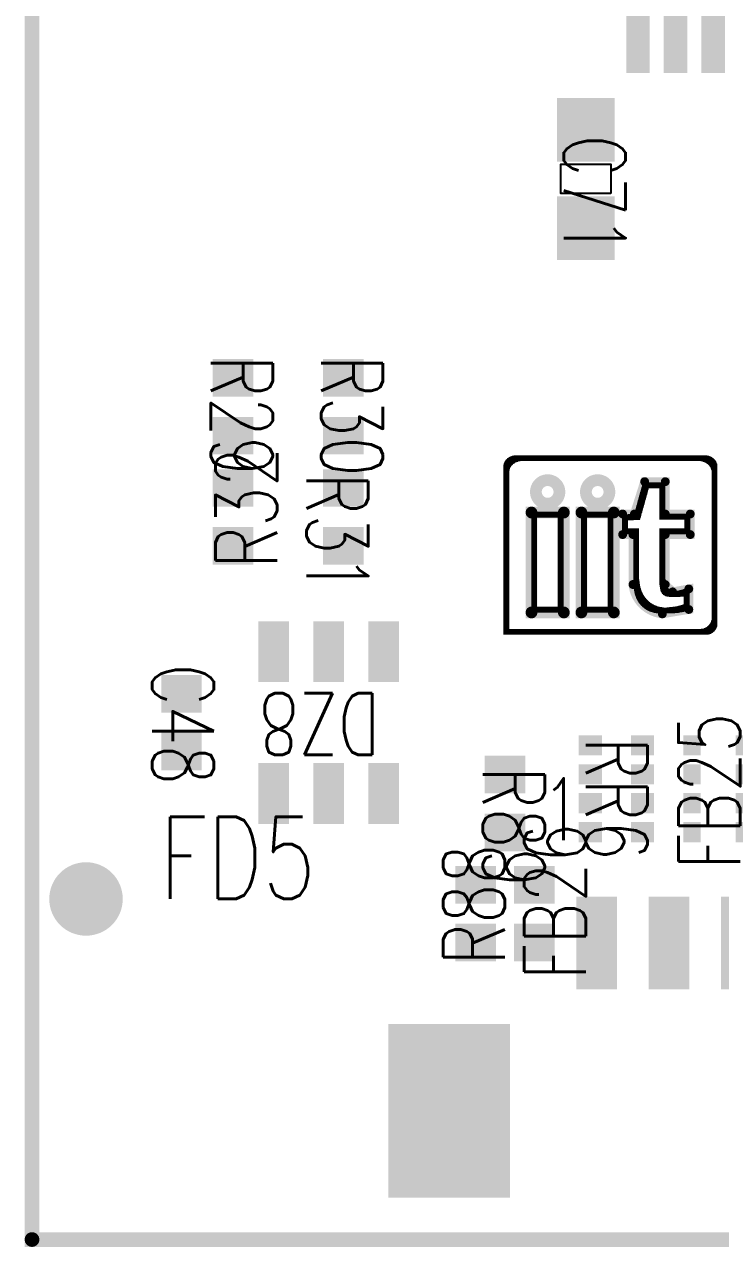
# Model space of a CAD drawing. Extents: x 29.4 to 90.3, y -21.3 to 21.3.
# Drawn here: x 29.35 to 41.37, y -21.32 to 0 of the extents above; entities that cross this region are included whole.
import ezdxf

# ---------------------------------------------------------------- set-up
doc = ezdxf.new("R2010")
doc.units = 0
doc.header["$MEASUREMENT"] = 0
doc.linetypes.add('KEEPOUT_00010000$0', pattern=[2, 1, 1])
doc.layers.get('0').update_dxf_attribs({"linetype": 'CONTINUOUS'})
for name, color, linetype in [('2D_LINE_25', 67, 'CONTINUOUS'), ('BOARD_OUTLINE_00', 5, 'CONTINUOUS'), ('COPPER_25', 67, 'CONTINUOUS'), ('DRIL_NPLTE_THRU_01', 3, 'CONTINUOUS'), ('DRIL_NPLTE_THRU_02', 112, 'CONTINUOUS'), ('DRIL_NPLTE_THRU_03', 2, 'CONTINUOUS'), ('DRIL_NPLTE_THRU_04', 4, 'CONTINUOUS'), ('DRIL_NPLTE_THRU_05', 171, 'CONTINUOUS'), ('DRIL_NPLTE_THRU_06', 1, 'CONTINUOUS'), ('KEEPOUT_01', 136, 'CONTINUOUS'), ('PADS_BOT', 1, 'CONTINUOUS'), ('PADS_INNER', 3, 'CONTINUOUS'), ('PADS_TOP', 3, 'CONTINUOUS'), ('PART_NAME_06', 183, 'CONTINUOUS'), ('TEXT_25', 67, 'CONTINUOUS')]:
    doc.layers.add(name, color=color, linetype=linetype)
doc.styles.add('W0$2032', font='simplex', dxfattribs={"width": 0.75})
doc.styles.add('W0$254', font='simplex', dxfattribs={"width": 0.75})

# ---------------------------------------------------------------- blocks, each defined once
blk = doc.blocks.new('SMOOTH_0$254')
at = {"const_width": 0.127}
blk.add_lwpolyline([(-0.0635, 0, 1), (0.0635, 0, 1)], format="xyb", close=True, dxfattribs=at)
blk = doc.blocks.new('BOARD_1')
at = {"layer": 'BOARD_OUTLINE_00', "const_width": 0.254}
blk.add_lwpolyline([(0, 0), (58, 0), (58, 42), (0, 42)], close=True, dxfattribs=at)
at = {"layer": 'BOARD_OUTLINE_00'}
blk.add_blockref('SMOOTH_0$254', (58, 0), dxfattribs=at)
blk = doc.blocks.new('SMOOTH_0$1016')
at = {"const_width": 0.0508}
blk.add_lwpolyline([(-0.0254, 0, 1), (0.0254, 0, 1)], format="xyb", close=True, dxfattribs=at)
blk = doc.blocks.new('DRAWING_14')
at = {"layer": '2D_LINE_25', "const_width": 0.102}
blk.add_lwpolyline([(0, 0), (0, -0.003), (-0.014, -0.003), (-0.014, -0.007), (-0.031, -0.007), (-0.031, -0.01), (-0.044, -0.01), (-0.044, -0.013), (-0.054, -0.013), (-0.054, -0.017), (-0.061, -0.017), (-0.061, -0.02), (-0.071, -0.02), (-0.071, -0.023), (-0.077, -0.023), (-0.077, -0.027), (-0.084, -0.027), (-0.084, -0.03), (-0.091, -0.03), (-0.091, -0.033), (-0.094, -0.033), (-0.094, -0.036), (-0.1, -0.036), (-0.1, -0.04), (-0.107, -0.04), (-0.107, -0.043), (-0.11, -0.043), (-0.11, -0.046), (-0.114, -0.046), (-0.114, -0.05), (-0.12, -0.05), (-0.12, -0.053), (-0.124, -0.053), (-0.124, -0.056), (-0.127, -0.056), (-0.127, -0.06), (-0.13, -0.06), (-0.13, -0.063), (-0.134, -0.063), (-0.134, -0.066), (-0.137, -0.066), (-0.137, -0.07), (-0.14, -0.07), (-0.14, -0.073), (-0.143, -0.073), (-0.143, -0.076), (-0.147, -0.076), (-0.147, -0.079), (-0.15, -0.079), (-0.15, -0.083), (-0.153, -0.083), (-0.153, -0.089), (-0.157, -0.089), (-0.157, -0.093), (-0.16, -0.093), (-0.16, -0.099), (-0.163, -0.099), (-0.163, -0.103), (-0.167, -0.103), (-0.167, -0.109), (-0.17, -0.109), (-0.17, -0.116), (-0.173, -0.116), (-0.173, -0.122), (-0.176, -0.122), (-0.176, -0.129), (-0.18, -0.129), (-0.18, -0.139), (-0.183, -0.139), (-0.183, -0.149), (-0.186, -0.149), (-0.186, -0.162), (-0.19, -0.162), (-0.19, -2.848), (-0.186, -2.848), (-0.186, -2.861), (-0.183, -2.861), (-0.183, -2.871), (-0.18, -2.871), (-0.18, -2.881), (-0.176, -2.881), (-0.176, -2.887), (-0.173, -2.887), (-0.173, -2.894), (-0.17, -2.894), (-0.17, -2.901), (-0.167, -2.901), (-0.167, -2.907), (-0.163, -2.907), (-0.163, -2.911), (-0.16, -2.911), (-0.16, -2.917), (-0.157, -2.917), (-0.157, -2.92), (-0.153, -2.92), (-0.153, -2.927), (-0.15, -2.927), (-0.15, -2.93), (-0.147, -2.93), (-0.147, -2.934), (-0.143, -2.934), (-0.143, -2.937), (-0.14, -2.937), (-0.14, -2.94), (-0.137, -2.94), (-0.137, -2.944), (-0.134, -2.944), (-0.134, -2.947), (-0.13, -2.947), (-0.13, -2.95), (-0.127, -2.95), (-0.127, -2.954), (-0.124, -2.954), (-0.124, -2.957), (-0.12, -2.957), (-0.12, -2.96), (-0.114, -2.96), (-0.114, -2.963), (-0.11, -2.963), (-0.11, -2.967), (-0.107, -2.967), (-0.107, -2.97), (-0.1, -2.97), (-0.1, -2.973), (-0.094, -2.973), (-0.094, -2.977), (-0.091, -2.977), (-0.091, -2.98), (-0.084, -2.98), (-0.084, -2.983), (-0.077, -2.983), (-0.077, -2.987), (-0.071, -2.987), (-0.071, -2.99), (-0.061, -2.99), (-0.061, -2.993), (-0.054, -2.993), (-0.054, -2.997), (-0.041, -2.997), (-0.041, -3), (-0.011, -3), (-0.011, -3.003), (3.405, -3.003), (3.405, -0.165), (3.402, -0.165), (3.402, -0.149), (3.399, -0.149), (3.399, -0.139), (3.395, -0.139), (3.395, -0.129), (3.392, -0.129), (3.392, -0.122), (3.389, -0.122), (3.389, -0.116), (3.385, -0.116), (3.385, -0.109), (3.382, -0.109), (3.382, -0.103), (3.379, -0.103), (3.379, -0.099), (3.376, -0.099), (3.376, -0.093), (3.372, -0.093), (3.372, -0.089), (3.369, -0.089), (3.369, -0.086), (3.366, -0.086), (3.366, -0.079), (3.362, -0.079), (3.362, -0.076), (3.359, -0.076), (3.359, -0.073), (3.356, -0.073), (3.356, -0.07), (3.352, -0.07), (3.352, -0.066), (3.349, -0.066), (3.349, -0.063), (3.346, -0.063), (3.346, -0.06), (3.342, -0.06), (3.342, -0.056), (3.339, -0.056), (3.339, -0.053), (3.336, -0.053), (3.336, -0.05), (3.329, -0.05), (3.329, -0.046), (3.326, -0.046), (3.326, -0.043), (3.319, -0.043), (3.319, -0.04), (3.316, -0.04), (3.316, -0.036), (3.309, -0.036), (3.309, -0.033), (3.306, -0.033), (3.306, -0.03), (3.299, -0.03), (3.299, -0.027), (3.293, -0.027), (3.293, -0.023), (3.286, -0.023), (3.286, -0.02), (3.276, -0.02), (3.276, -0.017), (3.27, -0.017), (3.27, -0.013), (3.256, -0.013), (3.256, -0.01), (3.247, -0.01), (3.247, -0.007), (3.23, -0.007), (3.23, -0.003), (3.216, -0.003), (3.216, 0), (0, 0)], dxfattribs=at)
at = {"layer": '2D_LINE_25'}
for p in [(-0.12, -0.05), (-0.114, -0.046), (-0.114, -0.05), (-0.11, -0.043), (-0.11, -0.046), (-0.107, -0.04), (-0.107, -0.043), (-0.1, -0.036), (-0.1, -0.04), (-0.094, -0.033), (-0.094, -0.036), (-0.091, -0.03), (-0.091, -0.033), (-0.084, -0.027), (-0.084, -0.03), (-0.077, -0.023), (-0.077, -0.027), (-0.071, -0.02), (-0.071, -0.023), (-0.061, -0.017), (-0.061, -0.02), (-0.054, -0.013), (-0.054, -0.017), (-0.044, -0.01), (-0.044, -0.013), (-0.031, -0.007), (-0.031, -0.01), (-0.014, -0.003), (-0.014, -0.007), (0, 0), (0, 0), (0, -0.003), (3.216, 0), (3.216, -0.003), (3.23, -0.003), (3.23, -0.007), (3.247, -0.007), (3.247, -0.01), (3.256, -0.01), (3.256, -0.013), (3.27, -0.013), (3.27, -0.017), (3.276, -0.017), (3.276, -0.02), (3.286, -0.02), (3.286, -0.023), (3.293, -0.023), (3.293, -0.027), (3.299, -0.027), (3.299, -0.03), (3.306, -0.03), (3.306, -0.033), (3.309, -0.033), (3.309, -0.036), (3.316, -0.036), (3.316, -0.04), (3.319, -0.04), (3.319, -0.043), (3.326, -0.043), (3.326, -0.046), (3.329, -0.046), (3.329, -0.05), (3.336, -0.05), (-0.19, -0.162), (-0.186, -0.149), (-0.186, -0.162), (-0.183, -0.139), (-0.183, -0.149), (-0.18, -0.129), (-0.18, -0.139), (-0.176, -0.122), (-0.176, -0.129), (-0.173, -0.116), (-0.173, -0.122), (-0.17, -0.109), (-0.17, -0.116), (-0.167, -0.103), (-0.167, -0.109), (-0.163, -0.099), (-0.163, -0.103), (-0.16, -0.093), (-0.16, -0.099), (-0.157, -0.089), (-0.157, -0.093), (-0.153, -0.083), (-0.153, -0.089), (-0.15, -0.079), (-0.15, -0.083), (-0.147, -0.076), (-0.147, -0.079), (-0.143, -0.073), (-0.143, -0.076), (-0.14, -0.07), (-0.14, -0.073), (-0.137, -0.066), (-0.137, -0.07), (-0.134, -0.063), (-0.134, -0.066), (-0.13, -0.06), (-0.13, -0.063), (-0.127, -0.056), (-0.127, -0.06), (-0.124, -0.053), (-0.124, -0.056), (-0.12, -0.053), (3.336, -0.053), (3.339, -0.053), (3.339, -0.056), (3.342, -0.056), (3.342, -0.06), (3.346, -0.06), (3.346, -0.063), (3.349, -0.063), (3.349, -0.066), (3.352, -0.066), (3.352, -0.07), (3.356, -0.07), (3.356, -0.073), (3.359, -0.073), (3.359, -0.076), (3.362, -0.076), (3.362, -0.079), (3.366, -0.079), (3.366, -0.086), (3.369, -0.086), (3.369, -0.089), (3.372, -0.089), (3.372, -0.093), (3.376, -0.093), (3.376, -0.099), (3.379, -0.099), (3.379, -0.103), (3.382, -0.103), (3.382, -0.109), (3.385, -0.109), (3.385, -0.116), (3.389, -0.116), (3.389, -0.122), (3.392, -0.122), (3.392, -0.129), (3.395, -0.129), (3.395, -0.139), (3.399, -0.139), (3.399, -0.149), (3.402, -0.149), (3.402, -0.165), (3.405, -0.165), (-0.19, -2.848), (-0.186, -2.848), (-0.186, -2.861), (-0.183, -2.861), (-0.183, -2.871), (-0.18, -2.871), (-0.18, -2.881), (-0.176, -2.881), (-0.176, -2.887), (-0.173, -2.887), (-0.173, -2.894), (-0.17, -2.894), (-0.17, -2.901), (-0.167, -2.901), (-0.167, -2.907), (-0.163, -2.907), (-0.163, -2.911), (-0.16, -2.911), (-0.16, -2.917), (-0.157, -2.917), (-0.157, -2.92), (-0.153, -2.92), (-0.153, -2.927), (-0.15, -2.927), (-0.15, -2.93), (-0.147, -2.93), (-0.147, -2.934), (-0.143, -2.934), (-0.143, -2.937), (-0.14, -2.937), (-0.14, -2.94), (-0.137, -2.94), (-0.137, -2.944), (-0.134, -2.944), (-0.134, -2.947), (-0.13, -2.947), (-0.13, -2.95), (-0.127, -2.95), (-0.127, -2.954), (-0.124, -2.954), (-0.124, -2.957), (-0.12, -2.957), (-0.12, -2.96), (-0.114, -2.96), (-0.114, -2.963), (-0.11, -2.963), (-0.11, -2.967), (-0.107, -2.967), (-0.107, -2.97), (-0.1, -2.97), (-0.1, -2.973), (-0.094, -2.973), (-0.094, -2.977), (-0.091, -2.977), (-0.091, -2.98), (-0.084, -2.98), (-0.084, -2.983), (-0.077, -2.983), (-0.077, -2.987), (-0.071, -2.987), (-0.071, -2.99), (-0.061, -2.99), (-0.061, -2.993), (-0.054, -2.993), (-0.054, -2.997), (-0.041, -2.997), (-0.041, -3), (-0.011, -3), (-0.011, -3.003), (3.405, -3.003)]:
    blk.add_blockref('SMOOTH_0$1016', p, dxfattribs=at)
blk = doc.blocks.new('DRAWING_15')
at = {"layer": '2D_LINE_25', "const_width": 0.102}
blk.add_lwpolyline([(0, 0), (0, -0.542), (-0.43, -0.542), (-0.43, -0.797), (0, -0.797), (0, -1.67), (-0.003, -1.67), (-0.003, -1.707), (-0.007, -1.707), (-0.007, -1.73), (-0.01, -1.73), (-0.01, -1.743), (-0.013, -1.743), (-0.013, -1.756), (-0.017, -1.756), (-0.017, -1.769), (-0.02, -1.769), (-0.02, -1.779), (-0.023, -1.779), (-0.023, -1.786), (-0.026, -1.786), (-0.026, -1.793), (-0.03, -1.793), (-0.03, -1.799), (-0.033, -1.799), (-0.033, -1.806), (-0.036, -1.806), (-0.036, -1.812), (-0.04, -1.812), (-0.04, -1.816), (-0.043, -1.816), (-0.043, -1.822), (-0.046, -1.822), (-0.046, -1.826), (-0.05, -1.826), (-0.05, -1.829), (-0.053, -1.829), (-0.053, -1.832), (-0.056, -1.832), (-0.056, -1.836), (-0.06, -1.836), (-0.06, -1.839), (-0.063, -1.839), (-0.063, -1.842), (-0.066, -1.842), (-0.066, -1.845), (-0.073, -1.845), (-0.073, -1.849), (-0.076, -1.849), (-0.076, -1.852), (-0.083, -1.852), (-0.083, -1.855), (-0.089, -1.855), (-0.089, -1.859), (-0.096, -1.859), (-0.096, -1.862), (-0.103, -1.862), (-0.103, -1.865), (-0.112, -1.865), (-0.112, -1.869), (-0.126, -1.869), (-0.126, -1.872), (-0.139, -1.872), (-0.139, -1.875), (-0.162, -1.875), (-0.162, -1.879), (-0.261, -1.879), (-0.261, -1.875), (-0.291, -1.875), (-0.291, -1.872), (-0.314, -1.872), (-0.314, -1.869), (-0.331, -1.869), (-0.331, -1.865), (-0.347, -1.865), (-0.347, -1.862), (-0.364, -1.862), (-0.364, -1.859), (-0.377, -1.859), (-0.377, -1.855), (-0.39, -1.855), (-0.39, -1.852), (-0.4, -1.852), (-0.4, -1.849), (-0.413, -1.849), (-0.413, -1.845), (-0.417, -1.845), (-0.417, -2.107), (-0.41, -2.107), (-0.41, -2.11), (-0.403, -2.11), (-0.403, -2.113), (-0.394, -2.113), (-0.394, -2.117), (-0.384, -2.117), (-0.384, -2.12), (-0.374, -2.12), (-0.374, -2.123), (-0.364, -2.123), (-0.364, -2.127), (-0.351, -2.127), (-0.351, -2.13), (-0.337, -2.13), (-0.337, -2.133), (-0.324, -2.133), (-0.324, -2.137), (-0.308, -2.137), (-0.308, -2.14), (-0.291, -2.14), (-0.291, -2.143), (-0.275, -2.143), (-0.275, -2.146), (-0.255, -2.146), (-0.255, -2.15), (-0.228, -2.15), (-0.228, -2.153), (-0.202, -2.153), (-0.202, -2.156), (-0.169, -2.156), (-0.169, -2.16), (-0.122, -2.16), (-0.122, -2.163), (0.03, -2.163), (0.03, -2.16), (0.06, -2.16), (0.06, -2.156), (0.079, -2.156), (0.079, -2.153), (0.096, -2.153), (0.096, -2.15), (0.109, -2.15), (0.109, -2.146), (0.122, -2.146), (0.122, -2.143), (0.132, -2.143), (0.132, -2.14), (0.142, -2.14), (0.142, -2.137), (0.152, -2.137), (0.152, -2.133), (0.162, -2.133), (0.162, -2.13), (0.169, -2.13), (0.169, -2.127), (0.179, -2.127), (0.179, -2.123), (0.185, -2.123), (0.185, -2.12), (0.192, -2.12), (0.192, -2.117), (0.198, -2.117), (0.198, -2.113), (0.205, -2.113), (0.205, -2.11), (0.212, -2.11), (0.212, -2.107), (0.218, -2.107), (0.218, -2.103), (0.225, -2.103), (0.225, -2.1), (0.228, -2.1), (0.228, -2.097), (0.235, -2.097), (0.235, -2.094), (0.238, -2.094), (0.238, -2.09), (0.245, -2.09), (0.245, -2.087), (0.248, -2.087), (0.248, -2.084), (0.255, -2.084), (0.255, -2.08), (0.258, -2.08), (0.258, -2.077), (0.265, -2.077), (0.265, -2.074), (0.268, -2.074), (0.268, -2.07), (0.271, -2.07), (0.271, -2.067), (0.275, -2.067), (0.275, -2.064), (0.281, -2.064), (0.281, -2.06), (0.284, -2.06), (0.284, -2.057), (0.288, -2.057), (0.288, -2.054), (0.291, -2.054), (0.291, -2.051), (0.294, -2.051), (0.294, -2.047), (0.298, -2.047), (0.298, -2.044), (0.301, -2.044), (0.301, -2.041), (0.304, -2.041), (0.304, -2.037), (0.308, -2.037), (0.308, -2.034), (0.311, -2.034), (0.311, -2.031), (0.314, -2.031), (0.314, -2.027), (0.318, -2.027), (0.318, -2.024), (0.321, -2.024), (0.321, -2.021), (0.324, -2.021), (0.324, -2.017), (0.327, -2.017), (0.327, -2.014), (0.331, -2.014), (0.331, -2.011), (0.334, -2.011), (0.334, -2.008), (0.337, -2.008), (0.337, -2.001), (0.341, -2.001), (0.341, -1.998), (0.344, -1.998), (0.344, -1.994), (0.347, -1.994), (0.347, -1.988), (0.351, -1.988), (0.351, -1.984), (0.354, -1.984), (0.354, -1.981), (0.357, -1.981), (0.357, -1.974), (0.36, -1.974), (0.36, -1.971), (0.364, -1.971), (0.364, -1.965), (0.367, -1.965), (0.367, -1.961), (0.37, -1.961), (0.37, -1.955), (0.374, -1.955), (0.374, -1.948), (0.377, -1.948), (0.377, -1.945), (0.38, -1.945), (0.38, -1.938), (0.384, -1.938), (0.384, -1.931), (0.387, -1.931), (0.387, -1.925), (0.39, -1.925), (0.39, -1.918), (0.394, -1.918), (0.394, -1.912), (0.397, -1.912), (0.397, -1.905), (0.4, -1.905), (0.4, -1.895), (0.403, -1.895), (0.403, -1.888), (0.407, -1.888), (0.407, -1.882), (0.41, -1.882), (0.41, -1.872), (0.413, -1.872), (0.413, -1.862), (0.417, -1.862), (0.417, -1.852), (0.42, -1.852), (0.42, -1.842), (0.423, -1.842), (0.423, -1.832), (0.427, -1.832), (0.427, -1.819), (0.43, -1.819), (0.43, -1.806), (0.433, -1.806), (0.433, -1.793), (0.437, -1.793), (0.437, -1.776), (0.44, -1.776), (0.44, -1.759), (0.443, -1.759), (0.443, -1.74), (0.446, -1.74), (0.446, -1.713), (0.45, -1.713), (0.45, -1.677), (0.453, -1.677), (0.453, -0.794), (0.648, -0.794), (0.648, -0.556), (0.605, -0.556), (0.605, -0.552), (0.546, -0.552), (0.546, -0.549), (0.483, -0.549), (0.483, -0.546), (0.437, -0.546), (0.437, -0.539), (0.433, -0.539), (0.433, -0.526), (0.43, -0.526), (0.43, -0.513), (0.427, -0.513), (0.427, -0.503), (0.423, -0.503), (0.423, -0.489), (0.42, -0.489), (0.42, -0.48), (0.417, -0.48), (0.417, -0.466), (0.413, -0.466), (0.413, -0.453), (0.41, -0.453), (0.41, -0.443), (0.407, -0.443), (0.407, -0.43), (0.403, -0.43), (0.403, -0.42), (0.4, -0.42), (0.4, -0.407), (0.397, -0.407), (0.397, -0.394), (0.394, -0.394), (0.394, -0.384), (0.39, -0.384), (0.39, -0.37), (0.387, -0.37), (0.387, -0.36), (0.384, -0.36), (0.384, -0.347), (0.38, -0.347), (0.38, -0.334), (0.377, -0.334), (0.377, -0.324), (0.374, -0.324), (0.374, -0.311), (0.37, -0.311), (0.37, -0.301), (0.367, -0.301), (0.367, -0.288), (0.364, -0.288), (0.364, -0.275), (0.36, -0.275), (0.36, -0.265), (0.357, -0.265), (0.357, -0.251), (0.354, -0.251), (0.354, -0.241), (0.351, -0.241), (0.351, -0.228), (0.347, -0.228), (0.347, -0.215), (0.344, -0.215), (0.344, -0.205), (0.341, -0.205), (0.341, -0.192), (0.337, -0.192), (0.337, -0.182), (0.334, -0.182), (0.334, -0.169), (0.331, -0.169), (0.331, -0.155), (0.327, -0.155), (0.327, -0.146), (0.324, -0.146), (0.324, -0.132), (0.321, -0.132), (0.321, -0.122), (0.318, -0.122), (0.318, -0.109), (0.314, -0.109), (0.314, -0.096), (0.311, -0.096), (0.311, -0.086), (0.308, -0.086), (0.308, -0.073), (0.304, -0.073), (0.304, -0.06), (0.301, -0.06), (0.301, -0.05), (0.298, -0.05), (0.298, -0.036), (0.294, -0.036), (0.294, -0.026), (0.291, -0.026), (0.291, -0.013), (0.288, -0.013), (0.288, 0), (0, 0)], dxfattribs=at)
at = {"layer": '2D_LINE_25'}
for p in [(0, 0), (0, 0), (0.288, 0), (0.288, -0.013), (0.291, -0.013), (0.291, -0.026), (0.294, -0.026), (0.294, -0.036), (0.298, -0.036), (0.298, -0.05), (0.301, -0.05), (0.301, -0.06), (0.304, -0.06), (0.304, -0.073), (0.308, -0.073), (0.308, -0.086), (0.311, -0.086), (0.311, -0.096), (0.314, -0.096), (0.314, -0.109), (0.318, -0.109), (0.318, -0.122), (0.321, -0.122), (0.321, -0.132), (0.324, -0.132), (0.324, -0.146), (0.327, -0.146), (0.327, -0.155), (0.331, -0.155), (0.331, -0.169), (0.334, -0.169), (0.334, -0.182), (0.337, -0.182), (0.337, -0.192), (0.341, -0.192), (0.341, -0.205), (0.344, -0.205), (0.344, -0.215), (0.347, -0.215), (0.347, -0.228), (0.351, -0.228), (0.351, -0.241), (0.354, -0.241), (0.354, -0.251), (0.357, -0.251), (0.357, -0.265), (0.36, -0.265), (0.36, -0.275), (0.364, -0.275), (0.364, -0.288), (0.367, -0.288), (0.367, -0.301), (0.37, -0.301), (0.37, -0.311), (0.374, -0.311), (0.374, -0.324), (0.377, -0.324), (0.377, -0.334), (0.38, -0.334), (0.38, -0.347), (0.384, -0.347), (0.384, -0.36), (0.387, -0.36), (0.387, -0.37), (0.39, -0.37), (0.39, -0.384), (0.394, -0.384), (0.394, -0.394), (0.397, -0.394), (0.397, -0.407), (0.4, -0.407), (0.4, -0.42), (0.403, -0.42), (0.403, -0.43), (0.407, -0.43), (0.407, -0.443), (0.41, -0.443), (0.41, -0.453), (0.413, -0.453), (0.413, -0.466), (0.417, -0.466), (-0.43, -0.542), (0, -0.542), (0.417, -0.48), (0.42, -0.48), (0.42, -0.489), (0.423, -0.489), (0.423, -0.503), (0.427, -0.503), (0.427, -0.513), (0.43, -0.513), (0.43, -0.526), (0.433, -0.526), (0.433, -0.539), (0.437, -0.539), (0.437, -0.546), (0.483, -0.546), (0.483, -0.549), (0.546, -0.549), (0.546, -0.552), (0.605, -0.552), (0.605, -0.556), (0.648, -0.556), (-0.43, -0.797), (0, -0.797), (0.453, -0.794), (0.648, -0.794), (-0.017, -1.756), (-0.013, -1.743), (-0.013, -1.756), (-0.01, -1.73), (-0.01, -1.743), (-0.007, -1.707), (-0.007, -1.73), (-0.003, -1.67), (-0.003, -1.707), (0, -1.67), (0.443, -1.74), (0.446, -1.713), (0.446, -1.74), (0.45, -1.677), (0.45, -1.713), (0.453, -1.677), (-0.417, -1.845), (-0.413, -1.845), (-0.413, -1.849), (-0.4, -1.849), (-0.4, -1.852), (-0.39, -1.852), (-0.39, -1.855), (-0.377, -1.855), (-0.377, -1.859), (-0.364, -1.859), (-0.364, -1.862), (-0.347, -1.862), (-0.347, -1.865), (-0.331, -1.865), (-0.331, -1.869), (-0.314, -1.869), (-0.314, -1.872), (-0.291, -1.872), (-0.291, -1.875), (-0.261, -1.875), (-0.261, -1.879), (-0.162, -1.875), (-0.162, -1.879), (-0.139, -1.872), (-0.139, -1.875), (-0.126, -1.869), (-0.126, -1.872), (-0.112, -1.865), (-0.112, -1.869), (-0.103, -1.862), (-0.103, -1.865), (-0.096, -1.859), (-0.096, -1.862), (-0.089, -1.855), (-0.089, -1.859), (-0.083, -1.852), (-0.083, -1.855), (-0.076, -1.849), (-0.076, -1.852), (-0.073, -1.845), (-0.073, -1.849), (-0.066, -1.842), (-0.066, -1.845), (-0.063, -1.839), (-0.063, -1.842), (-0.06, -1.836), (-0.06, -1.839), (-0.056, -1.832), (-0.056, -1.836), (-0.053, -1.829), (-0.053, -1.832), (-0.05, -1.826), (-0.05, -1.829), (-0.046, -1.822), (-0.046, -1.826), (-0.043, -1.816), (-0.043, -1.822), (-0.04, -1.812), (-0.04, -1.816), (-0.036, -1.806), (-0.036, -1.812), (-0.033, -1.799), (-0.033, -1.806), (-0.03, -1.793), (-0.03, -1.799), (-0.026, -1.786), (-0.026, -1.793), (-0.023, -1.779), (-0.023, -1.786), (-0.02, -1.769), (-0.02, -1.779), (-0.017, -1.769), (0.364, -1.965), (0.367, -1.961), (0.367, -1.965), (0.37, -1.955), (0.37, -1.961), (0.374, -1.948), (0.374, -1.955), (0.377, -1.945), (0.377, -1.948), (0.38, -1.938), (0.38, -1.945), (0.384, -1.931), (0.384, -1.938), (0.387, -1.925), (0.387, -1.931), (0.39, -1.918), (0.39, -1.925), (0.394, -1.912), (0.394, -1.918), (0.397, -1.905), (0.397, -1.912), (0.4, -1.895), (0.4, -1.905), (0.403, -1.888), (0.403, -1.895), (0.407, -1.882), (0.407, -1.888), (0.41, -1.872), (0.41, -1.882), (0.413, -1.862), (0.413, -1.872), (0.417, -1.852), (0.417, -1.862), (0.42, -1.842), (0.42, -1.852), (0.423, -1.832), (0.423, -1.842), (0.427, -1.819), (0.427, -1.832), (0.43, -1.806), (0.43, -1.819), (0.433, -1.793), (0.433, -1.806), (0.437, -1.776), (0.437, -1.793), (0.44, -1.759), (0.44, -1.776), (0.443, -1.759), (-0.417, -2.107), (-0.41, -2.107), (-0.41, -2.11), (-0.403, -2.11), (-0.403, -2.113), (-0.394, -2.113), (-0.394, -2.117), (-0.384, -2.117), (-0.384, -2.12), (-0.374, -2.12), (-0.374, -2.123), (-0.364, -2.123), (-0.364, -2.127), (-0.351, -2.127), (-0.351, -2.13), (-0.337, -2.13), (-0.337, -2.133), (-0.324, -2.133), (-0.324, -2.137), (-0.308, -2.137), (-0.308, -2.14), (-0.291, -2.14), (-0.291, -2.143), (-0.275, -2.143), (-0.275, -2.146), (-0.255, -2.146), (-0.255, -2.15), (-0.228, -2.15), (-0.228, -2.153), (-0.202, -2.153), (-0.202, -2.156), (-0.169, -2.156), (-0.169, -2.16), (-0.122, -2.16), (-0.122, -2.163), (0.03, -2.16), (0.03, -2.163), (0.06, -2.156), (0.06, -2.16), (0.079, -2.153), (0.079, -2.156), (0.096, -2.15), (0.096, -2.153), (0.109, -2.146), (0.109, -2.15), (0.122, -2.143), (0.122, -2.146), (0.132, -2.14), (0.132, -2.143), (0.142, -2.137), (0.142, -2.14), (0.152, -2.133), (0.152, -2.137), (0.162, -2.13), (0.162, -2.133), (0.169, -2.127), (0.169, -2.13), (0.179, -2.123), (0.179, -2.127), (0.185, -2.12), (0.185, -2.123), (0.192, -2.117), (0.192, -2.12), (0.198, -2.113), (0.198, -2.117), (0.205, -2.11), (0.205, -2.113), (0.212, -2.107), (0.212, -2.11), (0.218, -2.103), (0.218, -2.107), (0.225, -2.1), (0.225, -2.103), (0.228, -2.097), (0.228, -2.1), (0.235, -2.094), (0.235, -2.097), (0.238, -2.09), (0.238, -2.094), (0.245, -2.087), (0.245, -2.09), (0.248, -2.084), (0.248, -2.087), (0.255, -2.08), (0.255, -2.084), (0.258, -2.077), (0.258, -2.08), (0.265, -2.074), (0.265, -2.077), (0.268, -2.07), (0.268, -2.074), (0.271, -2.067), (0.271, -2.07), (0.275, -2.064), (0.275, -2.067), (0.281, -2.06), (0.281, -2.064), (0.284, -2.057), (0.284, -2.06), (0.288, -2.054), (0.288, -2.057), (0.291, -2.051), (0.291, -2.054), (0.294, -2.047), (0.294, -2.051), (0.298, -2.044), (0.298, -2.047), (0.301, -2.041), (0.301, -2.044), (0.304, -2.037), (0.304, -2.041), (0.308, -2.034), (0.308, -2.037), (0.311, -2.031), (0.311, -2.034), (0.314, -2.027), (0.314, -2.031), (0.318, -2.024), (0.318, -2.027), (0.321, -2.021), (0.321, -2.024), (0.324, -2.017), (0.324, -2.021), (0.327, -2.014), (0.327, -2.017), (0.331, -2.011), (0.331, -2.014), (0.334, -2.008), (0.334, -2.011), (0.337, -2.001), (0.337, -2.008), (0.341, -1.998), (0.341, -2.001), (0.344, -1.994), (0.344, -1.998), (0.347, -1.988), (0.347, -1.994), (0.351, -1.984), (0.351, -1.988), (0.354, -1.981), (0.354, -1.984), (0.357, -1.974), (0.357, -1.981), (0.36, -1.971), (0.36, -1.974), (0.364, -1.971)]:
    blk.add_blockref('SMOOTH_0$1016', p, dxfattribs=at)
blk = doc.blocks.new('DRAWING_16')
at = {"layer": '2D_LINE_25', "const_width": 0.102}
blk.add_lwpolyline([(0, 0), (0, -1.64), (0.456, -1.64), (0.456, 0), (0, 0)], dxfattribs=at)
at = {"layer": '2D_LINE_25'}
for p in [(0, 0), (0, 0), (0.456, 0), (0, -1.64), (0.456, -1.64)]:
    blk.add_blockref('SMOOTH_0$1016', p, dxfattribs=at)
blk = doc.blocks.new('DRAWING_17')
at = {"layer": '2D_LINE_25', "const_width": 0.102}
blk.add_lwpolyline([(0, 0), (0, -1.64), (0.456, -1.64), (0.456, 0), (0, 0)], dxfattribs=at)
at = {"layer": '2D_LINE_25'}
for p in [(0, 0), (0, 0), (0.456, 0), (0, -1.64), (0.456, -1.64)]:
    blk.add_blockref('SMOOTH_0$1016', p, dxfattribs=at)
blk = doc.blocks.new('COPPER_12')
at = {"layer": 'COPPER_25', "const_width": 0.2032}
blk.add_lwpolyline([(-0.2032, 0, 1), (0.2032, 0, 1)], format="xyb", close=True, dxfattribs=at)
blk = doc.blocks.new('COPPER_13')
at = {"layer": 'COPPER_25', "const_width": 0.2032}
blk.add_lwpolyline([(-0.2032, 0, 1), (0.2032, 0, 1)], format="xyb", close=True, dxfattribs=at)
blk = doc.blocks.new('SMOOTH_0$2032')
at = {"const_width": 0.1016}
blk.add_lwpolyline([(-0.0508, 0, 1), (0.0508, 0, 1)], format="xyb", close=True, dxfattribs=at)
blk = doc.blocks.new('COPPER_18')
at = {"layer": 'COPPER_25', "const_width": 0.2032}
blk.add_lwpolyline([(-0.0508, 0.0508), (0.508, 0.0508), (0.508, -1.6764), (-0.0508, -1.6764)], close=True, dxfattribs=at)
at = {"layer": 'COPPER_25'}
for p in [(-0.0508, 0.0508), (0.508, 0.0508), (-0.0508, -1.6764), (0.508, -1.6764)]:
    blk.add_blockref('SMOOTH_0$2032', p, dxfattribs=at)
blk = doc.blocks.new('COPPER_19')
at = {"layer": 'COPPER_25', "const_width": 0.2032}
blk.add_lwpolyline([(-0.0508, 0.0508), (0.508, 0.0508), (0.508, -1.6764), (-0.0508, -1.6764)], close=True, dxfattribs=at)
at = {"layer": 'COPPER_25'}
for p in [(-0.0508, 0.0508), (0.508, 0.0508), (-0.0508, -1.6764), (0.508, -1.6764)]:
    blk.add_blockref('SMOOTH_0$2032', p, dxfattribs=at)
blk = doc.blocks.new('SMOOTH_0$1524')
at = {"const_width": 0.0762}
blk.add_lwpolyline([(-0.0381, 0, 1), (0.0381, 0, 1)], format="xyb", close=True, dxfattribs=at)
blk = doc.blocks.new('COPPER_20')
at = {"layer": 'COPPER_25', "const_width": 0.1524}
blk.add_lwpolyline([(0, 0), (-0.4318, 0), (-0.4318, -0.3556), (0, -0.3556), (0, -1.2192), (-0.127, -1.3462), (-0.4064, -1.2954), (-0.4064, -1.651), (0.0508, -1.7272, 0.3570676), (0.5588, -1.2192), (0.5588, -0.3556), (0.7366, -0.3556), (0.7366, 0), (0.5334, 0), (0.3556, 0.5588), (0, 0.5588)], format="xyb", close=True, dxfattribs=at)
at = {"layer": 'COPPER_25'}
for p in [(0, 0.5588), (0.3556, 0.5588), (-0.4318, 0), (0, 0), (0.5334, 0), (0.7366, 0), (-0.4318, -0.3556), (0, -0.3556), (0.5588, -0.3556), (0.7366, -0.3556), (-0.4064, -1.2954), (-0.127, -1.3462), (0, -1.2192), (0.5588, -1.2192), (-0.4064, -1.651), (0.0508, -1.7272)]:
    blk.add_blockref('SMOOTH_0$1524', p, dxfattribs=at)
blk = doc.blocks.new('DRIL_HOLE_0')
blk.add_lwpolyline([(0, 0, 1), (0, 0, 1)], format="xyb", close=True)
blk = doc.blocks.new('PAD_0')
blk.add_lwpolyline([(0, 0, 1), (0, 0, 1)], format="xyb", close=True)
blk = doc.blocks.new('PAD_4')
at = {"const_width": 1.88}
blk.add_lwpolyline([(-1.27, 0), (1.27, 0)], dxfattribs=at)
blk = doc.blocks.new('STK_BOT_10')
at = {"layer": 'DRIL_NPLTE_THRU_01'}
blk.add_blockref('DRIL_HOLE_0', (0, 0), dxfattribs=at)
at = {"layer": 'DRIL_NPLTE_THRU_02'}
blk.add_blockref('DRIL_HOLE_0', (0, 0), dxfattribs=at)
at = {"layer": 'DRIL_NPLTE_THRU_03'}
blk.add_blockref('DRIL_HOLE_0', (0, 0), dxfattribs=at)
at = {"layer": 'DRIL_NPLTE_THRU_04'}
blk.add_blockref('DRIL_HOLE_0', (0, 0), dxfattribs=at)
at = {"layer": 'DRIL_NPLTE_THRU_05'}
blk.add_blockref('DRIL_HOLE_0', (0, 0), dxfattribs=at)
at = {"layer": 'DRIL_NPLTE_THRU_06'}
blk.add_blockref('DRIL_HOLE_0', (0, 0), dxfattribs=at)
at = {"layer": 'PADS_BOT', "rotation": 90}
blk.add_blockref('PAD_4', (0, 0), dxfattribs=at)
at = {"layer": 'PADS_INNER'}
blk.add_blockref('PAD_0', (0, 0), dxfattribs=at)
at = {"layer": 'PADS_TOP'}
blk.add_blockref('PAD_0', (0, 0), dxfattribs=at)
blk = doc.blocks.new('SYM_BOT_8')
for p in [(0, 2.0066), (0, -2.0066)]:
    blk.add_blockref('STK_BOT_10', p)
blk = doc.blocks.new('PART_BOT_20')
blk.add_blockref('SYM_BOT_8', (0, 0))
at = {"layer": 'PART_NAME_06', "style": 'W0$2032', "width": 0.75}
blk.add_text('D2', height=1.0668, dxfattribs=at).set_placement((-0.762, 4.064))
blk = doc.blocks.new('PAD_5')
at = {"const_width": 0.53}
blk.add_lwpolyline([(-0.525, 0), (0.525, 0)], dxfattribs=at)
blk = doc.blocks.new('STK_BOT_11')
at = {"layer": 'DRIL_NPLTE_THRU_01'}
blk.add_blockref('DRIL_HOLE_0', (0, 0), dxfattribs=at)
at = {"layer": 'DRIL_NPLTE_THRU_02'}
blk.add_blockref('DRIL_HOLE_0', (0, 0), dxfattribs=at)
at = {"layer": 'DRIL_NPLTE_THRU_03'}
blk.add_blockref('DRIL_HOLE_0', (0, 0), dxfattribs=at)
at = {"layer": 'DRIL_NPLTE_THRU_04'}
blk.add_blockref('DRIL_HOLE_0', (0, 0), dxfattribs=at)
at = {"layer": 'DRIL_NPLTE_THRU_05'}
blk.add_blockref('DRIL_HOLE_0', (0, 0), dxfattribs=at)
at = {"layer": 'DRIL_NPLTE_THRU_06'}
blk.add_blockref('DRIL_HOLE_0', (0, 0), dxfattribs=at)
at = {"layer": 'PADS_BOT', "rotation": 90}
blk.add_blockref('PAD_5', (0, 0), dxfattribs=at)
at = {"layer": 'PADS_INNER'}
blk.add_blockref('PAD_0', (0, 0), dxfattribs=at)
at = {"layer": 'PADS_TOP'}
blk.add_blockref('PAD_0', (0, 0), dxfattribs=at)
blk = doc.blocks.new('SYM_BOT_10')
for p in [(-0.95, 1.225), (0, 1.225), (0.95, 1.225), (-0.95, -1.225), (0, -1.225), (0.95, -1.225)]:
    blk.add_blockref('STK_BOT_11', p)
blk = doc.blocks.new('PART_BOT_27')
blk.add_blockref('SYM_BOT_10', (0, 0))
at = {"layer": 'PART_NAME_06', "style": 'W0$2032', "width": 0.75}
blk.add_text('DZ8', height=1.0668, dxfattribs=at).set_placement((-0.889, -0.508))
blk = doc.blocks.new('PAD_6')
at = {"const_width": 0.7}
blk.add_lwpolyline([(-0.8, 0), (0.8, 0)], dxfattribs=at)
blk = doc.blocks.new('STK_BOT_12')
at = {"layer": 'DRIL_NPLTE_THRU_01'}
blk.add_blockref('DRIL_HOLE_0', (0, 0), dxfattribs=at)
at = {"layer": 'DRIL_NPLTE_THRU_02'}
blk.add_blockref('DRIL_HOLE_0', (0, 0), dxfattribs=at)
at = {"layer": 'DRIL_NPLTE_THRU_03'}
blk.add_blockref('DRIL_HOLE_0', (0, 0), dxfattribs=at)
at = {"layer": 'DRIL_NPLTE_THRU_04'}
blk.add_blockref('DRIL_HOLE_0', (0, 0), dxfattribs=at)
at = {"layer": 'DRIL_NPLTE_THRU_05'}
blk.add_blockref('DRIL_HOLE_0', (0, 0), dxfattribs=at)
at = {"layer": 'DRIL_NPLTE_THRU_06'}
blk.add_blockref('DRIL_HOLE_0', (0, 0), dxfattribs=at)
at = {"layer": 'PADS_BOT', "rotation": 90}
blk.add_blockref('PAD_6', (0, 0), dxfattribs=at)
at = {"layer": 'PADS_INNER'}
blk.add_blockref('PAD_0', (0, 0), dxfattribs=at)
at = {"layer": 'PADS_TOP'}
blk.add_blockref('PAD_0', (0, 0), dxfattribs=at)
blk = doc.blocks.new('PAD_7')
at = {"const_width": 2.1}
blk.add_lwpolyline([(-1.5, 0), (1.5, 0)], dxfattribs=at)
blk = doc.blocks.new('STK_BOT_13')
at = {"layer": 'DRIL_NPLTE_THRU_01'}
blk.add_blockref('DRIL_HOLE_0', (0, 0), dxfattribs=at)
at = {"layer": 'DRIL_NPLTE_THRU_02'}
blk.add_blockref('DRIL_HOLE_0', (0, 0), dxfattribs=at)
at = {"layer": 'DRIL_NPLTE_THRU_03'}
blk.add_blockref('DRIL_HOLE_0', (0, 0), dxfattribs=at)
at = {"layer": 'DRIL_NPLTE_THRU_04'}
blk.add_blockref('DRIL_HOLE_0', (0, 0), dxfattribs=at)
at = {"layer": 'DRIL_NPLTE_THRU_05'}
blk.add_blockref('DRIL_HOLE_0', (0, 0), dxfattribs=at)
at = {"layer": 'DRIL_NPLTE_THRU_06'}
blk.add_blockref('DRIL_HOLE_0', (0, 0), dxfattribs=at)
at = {"layer": 'PADS_BOT', "rotation": 90}
blk.add_blockref('PAD_7', (0, 0), dxfattribs=at)
at = {"layer": 'PADS_INNER'}
blk.add_blockref('PAD_0', (0, 0), dxfattribs=at)
at = {"layer": 'PADS_TOP'}
blk.add_blockref('PAD_0', (0, 0), dxfattribs=at)
blk = doc.blocks.new('SYM_BOT_11')
for name, p in [('STK_BOT_12', (-3.75, 0)), ('STK_BOT_12', (-2.5, 0)), ('STK_BOT_12', (-1.25, 0)), ('STK_BOT_12', (0, 0)), ('STK_BOT_12', (1.25, 0)), ('STK_BOT_12', (2.5, 0)), ('STK_BOT_12', (3.75, 0)), ('STK_BOT_13', (-6.3, -2.9)), ('STK_BOT_13', (6.3, -2.9))]:
    blk.add_blockref(name, p)
blk = doc.blocks.new('PART_BOT_30')
blk.add_blockref('SYM_BOT_11', (0, 0))
at = {"layer": 'PART_NAME_06', "style": 'W0$2032', "width": 0.75}
blk.add_text('P11', height=1.0668, dxfattribs=at).set_placement((-0.508, 2.286))
blk = doc.blocks.new('PAD_8')
at = {"const_width": 0.406}
blk.add_lwpolyline([(-0.889, 0), (0.889, 0)], dxfattribs=at)
blk = doc.blocks.new('STK_BOT_15')
at = {"layer": 'DRIL_NPLTE_THRU_01'}
blk.add_blockref('DRIL_HOLE_0', (0, 0), dxfattribs=at)
at = {"layer": 'DRIL_NPLTE_THRU_02'}
blk.add_blockref('DRIL_HOLE_0', (0, 0), dxfattribs=at)
at = {"layer": 'DRIL_NPLTE_THRU_03'}
blk.add_blockref('DRIL_HOLE_0', (0, 0), dxfattribs=at)
at = {"layer": 'DRIL_NPLTE_THRU_04'}
blk.add_blockref('DRIL_HOLE_0', (0, 0), dxfattribs=at)
at = {"layer": 'DRIL_NPLTE_THRU_05'}
blk.add_blockref('DRIL_HOLE_0', (0, 0), dxfattribs=at)
at = {"layer": 'DRIL_NPLTE_THRU_06'}
blk.add_blockref('DRIL_HOLE_0', (0, 0), dxfattribs=at)
at = {"layer": 'PADS_BOT', "rotation": 90}
blk.add_blockref('PAD_8', (0, 0), dxfattribs=at)
at = {"layer": 'PADS_INNER'}
blk.add_blockref('PAD_0', (0, 0), dxfattribs=at)
at = {"layer": 'PADS_TOP'}
blk.add_blockref('PAD_0', (0, 0), dxfattribs=at)
blk = doc.blocks.new('PAD_9')
at = {"const_width": 2.9972}
blk.add_lwpolyline([(-1.4986, 0), (1.4986, 0)], dxfattribs=at)
blk = doc.blocks.new('STK_BOT_16')
at = {"layer": 'DRIL_NPLTE_THRU_01'}
blk.add_blockref('DRIL_HOLE_0', (0, 0), dxfattribs=at)
at = {"layer": 'DRIL_NPLTE_THRU_02'}
blk.add_blockref('DRIL_HOLE_0', (0, 0), dxfattribs=at)
at = {"layer": 'DRIL_NPLTE_THRU_03'}
blk.add_blockref('DRIL_HOLE_0', (0, 0), dxfattribs=at)
at = {"layer": 'DRIL_NPLTE_THRU_04'}
blk.add_blockref('DRIL_HOLE_0', (0, 0), dxfattribs=at)
at = {"layer": 'DRIL_NPLTE_THRU_05'}
blk.add_blockref('DRIL_HOLE_0', (0, 0), dxfattribs=at)
at = {"layer": 'DRIL_NPLTE_THRU_06'}
blk.add_blockref('DRIL_HOLE_0', (0, 0), dxfattribs=at)
at = {"layer": 'PADS_BOT'}
blk.add_blockref('PAD_9', (0, 0), dxfattribs=at)
at = {"layer": 'PADS_INNER'}
blk.add_blockref('PAD_0', (0, 0), dxfattribs=at)
at = {"layer": 'PADS_TOP'}
blk.add_blockref('PAD_0', (0, 0), dxfattribs=at)
blk = doc.blocks.new('SYM_BOT_15')
for name, p in [('STK_BOT_15', (-2.275, 2.997)), ('STK_BOT_15', (-1.625, 2.997)), ('STK_BOT_15', (-0.975, 2.997)), ('STK_BOT_15', (-0.325, 2.997)), ('STK_BOT_15', (0.325, 2.997)), ('STK_BOT_15', (0.975, 2.997)), ('STK_BOT_15', (1.625, 2.997)), ('STK_BOT_15', (2.275, 2.997)), ('STK_BOT_16', (0, 0)), ('STK_BOT_15', (-2.275, -2.997)), ('STK_BOT_15', (-1.625, -2.997)), ('STK_BOT_15', (-0.975, -2.997)), ('STK_BOT_15', (-0.325, -2.997)), ('STK_BOT_15', (0.325, -2.997)), ('STK_BOT_15', (0.975, -2.997)), ('STK_BOT_15', (1.625, -2.997)), ('STK_BOT_15', (2.275, -2.997))]:
    blk.add_blockref(name, p)
blk = doc.blocks.new('PART_BOT_36')
blk.add_blockref('SYM_BOT_15', (0, 0))
at = {"layer": 'PART_NAME_06', "style": 'W0$2032', "width": 0.75}
blk.add_text('U11', height=1.0668, dxfattribs=at).set_placement((1.016, 4.445))
blk = doc.blocks.new('PART_BODY_BOT_58')
at = {"layer": 'KEEPOUT_01', "linetype": 'KEEPOUT_00010000$0'}
blk.add_lwpolyline([(-0.4318, 0.254), (0.4318, 0.254), (0.4318, -0.254), (-0.4318, -0.254)], close=True, dxfattribs=at)
blk = doc.blocks.new('PAD_14')
at = {"const_width": 1}
blk.add_lwpolyline([(-0.55, 0), (0.55, 0)], dxfattribs=at)
blk = doc.blocks.new('STK_BOT_6')
at = {"layer": 'DRIL_NPLTE_THRU_01'}
blk.add_blockref('DRIL_HOLE_0', (0, 0), dxfattribs=at)
at = {"layer": 'DRIL_NPLTE_THRU_02'}
blk.add_blockref('DRIL_HOLE_0', (0, 0), dxfattribs=at)
at = {"layer": 'DRIL_NPLTE_THRU_03'}
blk.add_blockref('DRIL_HOLE_0', (0, 0), dxfattribs=at)
at = {"layer": 'DRIL_NPLTE_THRU_04'}
blk.add_blockref('DRIL_HOLE_0', (0, 0), dxfattribs=at)
at = {"layer": 'DRIL_NPLTE_THRU_05'}
blk.add_blockref('DRIL_HOLE_0', (0, 0), dxfattribs=at)
at = {"layer": 'DRIL_NPLTE_THRU_06'}
blk.add_blockref('DRIL_HOLE_0', (0, 0), dxfattribs=at)
at = {"layer": 'PADS_BOT', "rotation": 90}
blk.add_blockref('PAD_14', (0, 0), dxfattribs=at)
at = {"layer": 'PADS_INNER'}
blk.add_blockref('PAD_0', (0, 0), dxfattribs=at)
at = {"layer": 'PADS_TOP'}
blk.add_blockref('PAD_0', (0, 0), dxfattribs=at)
blk = doc.blocks.new('SYM_BOT_4')
for name, p in [('STK_BOT_6', (0, 0.85)), ('PART_BODY_BOT_58', (0, 0)), ('STK_BOT_6', (0, -0.85))]:
    blk.add_blockref(name, p)
blk = doc.blocks.new('PART_BOT_52')
blk.add_blockref('SYM_BOT_4', (0, 0))
at = {"layer": 'PART_NAME_06', "style": 'W0$2032', "width": 0.75}
blk.add_text('C71', height=1.0668, rotation=90, dxfattribs=at).set_placement((0.381, -0.762))
blk = doc.blocks.new('PAD_15')
at = {"const_width": 0.35}
blk.add_lwpolyline([(-0.22, 0), (0.18, 0)], dxfattribs=at)
blk = doc.blocks.new('STK_BOT_74')
at = {"layer": 'DRIL_NPLTE_THRU_01'}
blk.add_blockref('DRIL_HOLE_0', (0, 0), dxfattribs=at)
at = {"layer": 'DRIL_NPLTE_THRU_02'}
blk.add_blockref('DRIL_HOLE_0', (0, 0), dxfattribs=at)
at = {"layer": 'DRIL_NPLTE_THRU_03'}
blk.add_blockref('DRIL_HOLE_0', (0, 0), dxfattribs=at)
at = {"layer": 'DRIL_NPLTE_THRU_04'}
blk.add_blockref('DRIL_HOLE_0', (0, 0), dxfattribs=at)
at = {"layer": 'DRIL_NPLTE_THRU_05'}
blk.add_blockref('DRIL_HOLE_0', (0, 0), dxfattribs=at)
at = {"layer": 'DRIL_NPLTE_THRU_06'}
blk.add_blockref('DRIL_HOLE_0', (0, 0), dxfattribs=at)
at = {"layer": 'PADS_BOT', "rotation": 90}
blk.add_blockref('PAD_15', (0, 0), dxfattribs=at)
at = {"layer": 'PADS_INNER'}
blk.add_blockref('PAD_0', (0, 0), dxfattribs=at)
at = {"layer": 'PADS_TOP'}
blk.add_blockref('PAD_0', (0, 0), dxfattribs=at)
blk = doc.blocks.new('SYM_BOT_23')
for p in [(-0.75, 0.45), (-0.25, 0.45), (0.25, 0.45), (0.75, 0.45), (-0.75, -0.45), (-0.25, -0.45), (0.25, -0.45), (0.75, -0.45)]:
    blk.add_blockref('STK_BOT_74', p)
blk = doc.blocks.new('PART_BOT_60')
blk.add_blockref('SYM_BOT_23', (0, 0))
at = {"layer": 'PART_NAME_06', "style": 'W0$2032', "width": 0.75}
blk.add_text('RR6', height=1.0668, rotation=180, dxfattribs=at).set_placement((0.889, 0.508))
blk = doc.blocks.new('PAD_16')
at = {"const_width": 0.3}
blk.add_lwpolyline([(-0.175, 0), (0.175, 0)], dxfattribs=at)
blk = doc.blocks.new('STK_BOT_28')
at = {"layer": 'DRIL_NPLTE_THRU_01'}
blk.add_blockref('DRIL_HOLE_0', (0, 0), dxfattribs=at)
at = {"layer": 'DRIL_NPLTE_THRU_02'}
blk.add_blockref('DRIL_HOLE_0', (0, 0), dxfattribs=at)
at = {"layer": 'DRIL_NPLTE_THRU_03'}
blk.add_blockref('DRIL_HOLE_0', (0, 0), dxfattribs=at)
at = {"layer": 'DRIL_NPLTE_THRU_04'}
blk.add_blockref('DRIL_HOLE_0', (0, 0), dxfattribs=at)
at = {"layer": 'DRIL_NPLTE_THRU_05'}
blk.add_blockref('DRIL_HOLE_0', (0, 0), dxfattribs=at)
at = {"layer": 'DRIL_NPLTE_THRU_06'}
blk.add_blockref('DRIL_HOLE_0', (0, 0), dxfattribs=at)
at = {"layer": 'PADS_BOT'}
blk.add_blockref('PAD_16', (0, 0), dxfattribs=at)
at = {"layer": 'PADS_INNER'}
blk.add_blockref('PAD_0', (0, 0), dxfattribs=at)
at = {"layer": 'PADS_TOP'}
blk.add_blockref('PAD_0', (0, 0), dxfattribs=at)
blk = doc.blocks.new('SYM_BOT_24')
for p in [(-0.75, 0.45), (-0.25, 0.45), (0.25, 0.45), (0.75, 0.45), (-0.75, -0.45), (-0.25, -0.45), (0.25, -0.45), (0.75, -0.45)]:
    blk.add_blockref('STK_BOT_28', p)
blk = doc.blocks.new('PART_BOT_67')
blk.add_blockref('SYM_BOT_24', (0, 0))
at = {"layer": 'PART_NAME_06', "style": 'W0$2032', "width": 0.75}
blk.add_text('FB25', height=1.0668, rotation=180, dxfattribs=at).set_placement((1.397, 0.381))
blk = doc.blocks.new('PAD_17')
at = {"const_width": 0.65}
blk.add_lwpolyline([(-0.35, 0), (0.35, 0)], dxfattribs=at)
blk = doc.blocks.new('STK_BOT_31')
at = {"layer": 'DRIL_NPLTE_THRU_01'}
blk.add_blockref('DRIL_HOLE_0', (0, 0), dxfattribs=at)
at = {"layer": 'DRIL_NPLTE_THRU_02'}
blk.add_blockref('DRIL_HOLE_0', (0, 0), dxfattribs=at)
at = {"layer": 'DRIL_NPLTE_THRU_03'}
blk.add_blockref('DRIL_HOLE_0', (0, 0), dxfattribs=at)
at = {"layer": 'DRIL_NPLTE_THRU_04'}
blk.add_blockref('DRIL_HOLE_0', (0, 0), dxfattribs=at)
at = {"layer": 'DRIL_NPLTE_THRU_05'}
blk.add_blockref('DRIL_HOLE_0', (0, 0), dxfattribs=at)
at = {"layer": 'DRIL_NPLTE_THRU_06'}
blk.add_blockref('DRIL_HOLE_0', (0, 0), dxfattribs=at)
at = {"layer": 'PADS_BOT', "rotation": 90}
blk.add_blockref('PAD_17', (0, 0), dxfattribs=at)
at = {"layer": 'PADS_INNER'}
blk.add_blockref('PAD_0', (0, 0), dxfattribs=at)
at = {"layer": 'PADS_TOP'}
blk.add_blockref('PAD_0', (0, 0), dxfattribs=at)
blk = doc.blocks.new('SYM_BOT_25')
for p in [(-0.5, 0), (0.5, 0)]:
    blk.add_blockref('STK_BOT_31', p)
blk = doc.blocks.new('PART_BOT_100')
blk.add_blockref('SYM_BOT_25', (0, 0))
at = {"layer": 'PART_NAME_06', "style": 'W0$2032', "width": 0.75}
blk.add_text('C48', height=1.0668, rotation=180, dxfattribs=at).set_placement((1.016, 0.508))
blk = doc.blocks.new('PART_BOT_134')
blk.add_blockref('SYM_BOT_25', (0, 0))
at = {"layer": 'PART_NAME_06', "style": 'W0$2032', "width": 0.75}
blk.add_text('FB26', height=1.0668, dxfattribs=at).set_placement((-1.143, -0.889))
blk = doc.blocks.new('PART_BOT_198')
blk.add_blockref('SYM_BOT_25', (0, 0))
at = {"layer": 'PART_NAME_06', "style": 'W0$2032', "width": 0.75}
blk.add_text('R29', height=1.0668, rotation=180, dxfattribs=at).set_placement((0.889, 0.381))
blk = doc.blocks.new('PART_BOT_200')
blk.add_blockref('SYM_BOT_25', (0, 0))
at = {"layer": 'PART_NAME_06', "style": 'W0$2032', "width": 0.75}
blk.add_text('R30', height=1.0668, rotation=180, dxfattribs=at).set_placement((0.889, 0.381))
blk = doc.blocks.new('PART_BOT_201')
blk.add_blockref('SYM_BOT_25', (0, 0))
at = {"layer": 'PART_NAME_06', "style": 'W0$2032', "width": 0.75}
blk.add_text('R31', height=1.0668, dxfattribs=at).set_placement((-0.762, -0.635))
blk = doc.blocks.new('PART_BOT_202')
blk.add_blockref('SYM_BOT_25', (0, 0))
at = {"layer": 'PART_NAME_06', "style": 'W0$2032', "width": 0.75}
blk.add_text('R32', height=1.0668, rotation=180, dxfattribs=at).set_placement((0.889, 0.762))
blk = doc.blocks.new('PART_BOT_258')
blk.add_blockref('SYM_BOT_25', (0, 0))
at = {"layer": 'PART_NAME_06', "style": 'W0$2032', "width": 0.75}
blk.add_text('R88', height=1.0668, rotation=180, dxfattribs=at).set_placement((0.889, 0.508))
blk = doc.blocks.new('PART_BOT_259')
blk.add_blockref('SYM_BOT_25', (0, 0))
at = {"layer": 'PART_NAME_06', "style": 'W0$2032', "width": 0.75}
blk.add_text('R89', height=1.0668, rotation=180, dxfattribs=at).set_placement((0.635, 0.381))
blk = doc.blocks.new('PAD_24')
at = {"const_width": 0.635}
blk.add_lwpolyline([(0, -0.3175, 1), (0, 0.3175, 1)], format="xyb", close=True, dxfattribs=at)
blk = doc.blocks.new('STK_BOT_42')
at = {"layer": 'DRIL_NPLTE_THRU_01'}
blk.add_blockref('DRIL_HOLE_0', (0, 0), dxfattribs=at)
at = {"layer": 'DRIL_NPLTE_THRU_02'}
blk.add_blockref('DRIL_HOLE_0', (0, 0), dxfattribs=at)
at = {"layer": 'DRIL_NPLTE_THRU_03'}
blk.add_blockref('DRIL_HOLE_0', (0, 0), dxfattribs=at)
at = {"layer": 'DRIL_NPLTE_THRU_04'}
blk.add_blockref('DRIL_HOLE_0', (0, 0), dxfattribs=at)
at = {"layer": 'DRIL_NPLTE_THRU_05'}
blk.add_blockref('DRIL_HOLE_0', (0, 0), dxfattribs=at)
at = {"layer": 'DRIL_NPLTE_THRU_06'}
blk.add_blockref('DRIL_HOLE_0', (0, 0), dxfattribs=at)
at = {"layer": 'PADS_BOT'}
blk.add_blockref('PAD_24', (0, 0), dxfattribs=at)
at = {"layer": 'PADS_INNER'}
blk.add_blockref('PAD_0', (0, 0), dxfattribs=at)
at = {"layer": 'PADS_TOP'}
blk.add_blockref('PAD_0', (0, 0), dxfattribs=at)
blk = doc.blocks.new('SYM_BOT_32')
blk.add_blockref('STK_BOT_42', (0, 0))
blk = doc.blocks.new('PART_BOT_306')
blk.add_blockref('SYM_BOT_32', (0, 0))
at = {"layer": 'PART_NAME_06', "style": 'W0$254', "width": 0.75}
blk.add_text('FD5', height=1.4224, dxfattribs=at).set_placement((1.27, 0))

msp = doc.modelspace()

# ---------------------------------------------------------------- block references
at = {"xscale": -1}
for name, p in [('BOARD_1', (87.479, -21)), ('DRAWING_14', (41.08, -7.493)), ('COPPER_12', (38.388, -8.077)), ('COPPER_13', (39.252, -8.077)), ('COPPER_20', (40.42, -8.458)), ('DRAWING_15', (40.371, -7.963)), ('COPPER_18', (38.617, -8.484)), ('DRAWING_16', (38.611, -8.472)), ('COPPER_19', (39.48, -8.484)), ('DRAWING_17', (39.474, -8.472))]:
    msp.add_blockref(name, p, dxfattribs=at)
for name, p in [('PART_BOT_20', (36.889, 3.556)), ('PART_BOT_36', (42.223, 3.048)), ('PART_BOT_30', (42.985, -15.875)), ('PART_BOT_306', (30.412, -15.113))]:
    msp.add_blockref(name, p)
for name, p, rotation in [('PART_BOT_52', (39.048, -2.667), 180), ('PART_BOT_198', (32.952, -6.604), 90), ('PART_BOT_200', (34.857, -6.604), 90), ('PART_BOT_202', (32.952, -8.509), 270), ('PART_BOT_201', (34.857, -8.509), 270), ('PART_BOT_27', (34.603, -12.065), 180), ('PART_BOT_100', (32.063, -12.065), 90), ('PART_BOT_67', (41.334, -13.208), 270), ('PART_BOT_60', (39.556, -13.208), 90), ('PART_BOT_259', (37.651, -13.462), 90), ('PART_BOT_134', (38.159, -15.367), 90), ('PART_BOT_258', (37.143, -15.367), 270)]:
    msp.add_blockref(name, p, dxfattribs=dict(rotation=rotation))

# ---------------------------------------------------------------- texts
at = {"layer": 'TEXT_25', "style": 'W0$2032', "width": 0.75}
msp.add_text('1', height=1.067, dxfattribs=at).set_placement((38.286, -14.097))

doc.saveas('drawing.dxf')
